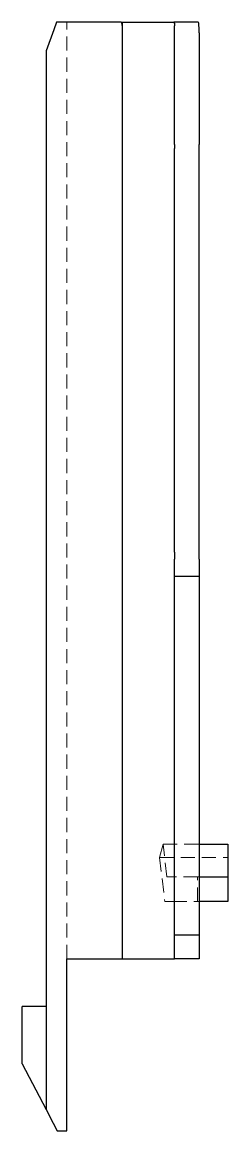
# Model space of a CAD drawing. Header units: millimetres. Extents: x 63 to 232, y 7 to 167.
# Drawn here: x 213.7 to 232.3, y 7 to 107 of the extents above.
import ezdxf

# ---------------------------------------------------------------- set-up
doc = ezdxf.new("R2010")
doc.units = ezdxf.units.MM
doc.linetypes.add('HIDDEN', pattern=[1.905, 1.27, -0.635])

msp = doc.modelspace()

# ---------------------------------------------------------------- linework, layer by layer
at = {"color": 7, "linetype": 'Continuous', "lineweight": 25}
for p, q in [((216.58, 106.31), (215.89, 104.41)), ((216.83, 107), (216.58, 106.31)), ((222.66, 107), (216.83, 107)), ((222.66, 107), (227.41, 107)), ((222.78, 22.52), (222.78, 106.31)), ((229.61, 107), (227.41, 107)), ((227.47, 106.88), (227.47, 106.67)), ((227.47, 95.96), (227.47, 106.67)), ((229.68, 106.05), (229.68, 95.96)), ((215.89, 104.41), (215.89, 8.93)), ((227.47, 95.96), (227.47, 95.6)), ((227.47, 59.19), (227.47, 95.6)), ((229.68, 95.6), (229.68, 95.96)), ((229.68, 59.19), (229.68, 95.6)), ((227.47, 59.19), (227.47, 58.55)), ((229.68, 58.55), (229.68, 59.19)), ((227.47, 57), (227.47, 58.55)), ((229.68, 58.55), (229.68, 57)), ((229.68, 57), (227.47, 57)), ((227.47, 24.67), (227.47, 57)), ((229.68, 57), (229.68, 24.67)), ((229.68, 32.86), (232.27, 32.86)), ((232.27, 32.86), (232.27, 29.9)), ((229.68, 29.9), (232.27, 29.9)), ((232.27, 29.9), (232.27, 27.69)), ((232.27, 27.69), (229.68, 27.69)), ((227.47, 24.67), (229.68, 24.67)), ((227.47, 22.52), (227.47, 24.67)), ((229.68, 24.67), (229.68, 22.52)), ((217.76, 7.69), (217.76, 22.52)), ((217.76, 22.52), (222.78, 22.52)), ((222.78, 22.52), (227.47, 22.52)), ((229.68, 22.52), (227.47, 22.52)), ((213.73, 13.03), (213.73, 18.21)), ((215.89, 18.21), (213.73, 18.21)), ((213.73, 13.03), (215.89, 8.93)), ((215.89, 8.93), (216.54, 7.69)), ((216.54, 7.69), (216.9, 7)), ((217.76, 7), (217.76, 7.69)), ((216.9, 7), (217.76, 7))]:
    msp.add_line(p, q, dxfattribs=at)
at = {"color": 7, "linetype": 'HIDDEN', "lineweight": 18}
for p, q in [((217.76, 22.52), (217.76, 107)), ((222.78, 106.31), (222.78, 107)), ((226.44, 32.86), (226.12, 31.64)), ((226.44, 32.86), (229.68, 32.86)), ((226.78, 29.9), (226.44, 32.86)), ((226.12, 31.64), (226.58, 27.69)), ((226.12, 31.64), (232.27, 31.64)), ((227.3, 29.9), (226.78, 29.9)), ((229.55, 29.9), (227.3, 29.9)), ((229.55, 29.9), (229.68, 29.9)), ((229.55, 27.69), (229.55, 29.9)), ((226.58, 27.69), (227.3, 27.69)), ((227.3, 27.69), (229.55, 27.69)), ((229.68, 27.69), (229.55, 27.69))]:
    msp.add_line(p, q, dxfattribs=at)
at = {"color": 7, "linetype": 'Continuous', "lineweight": 25}
for centre, major_axis, ratio, start_param, end_param in [((222.66, 106.31), (0, 0.69), 0.173469, 4.712389, 6.283185), ((227.41, 106.31), (0, 0.69), 0.173469, 5.690253, 6.283185), ((222.78, 106.05), (0, 11.21), 0.615385, 4.712389, 4.768063)]:
    msp.add_ellipse(centre, major_axis=major_axis, ratio=ratio, start_param=start_param, end_param=end_param, dxfattribs=at)
msp.add_open_spline([(229.67, 106.67), (229.67, 106.77), (229.66, 106.86), (229.64, 106.97), (229.63, 107), (229.61, 107)], degree=3, knots=[0, 0, 0, 0, 0.5, 0.5, 1, 1, 1, 1], dxfattribs=at)

doc.saveas('drawing.dxf')
